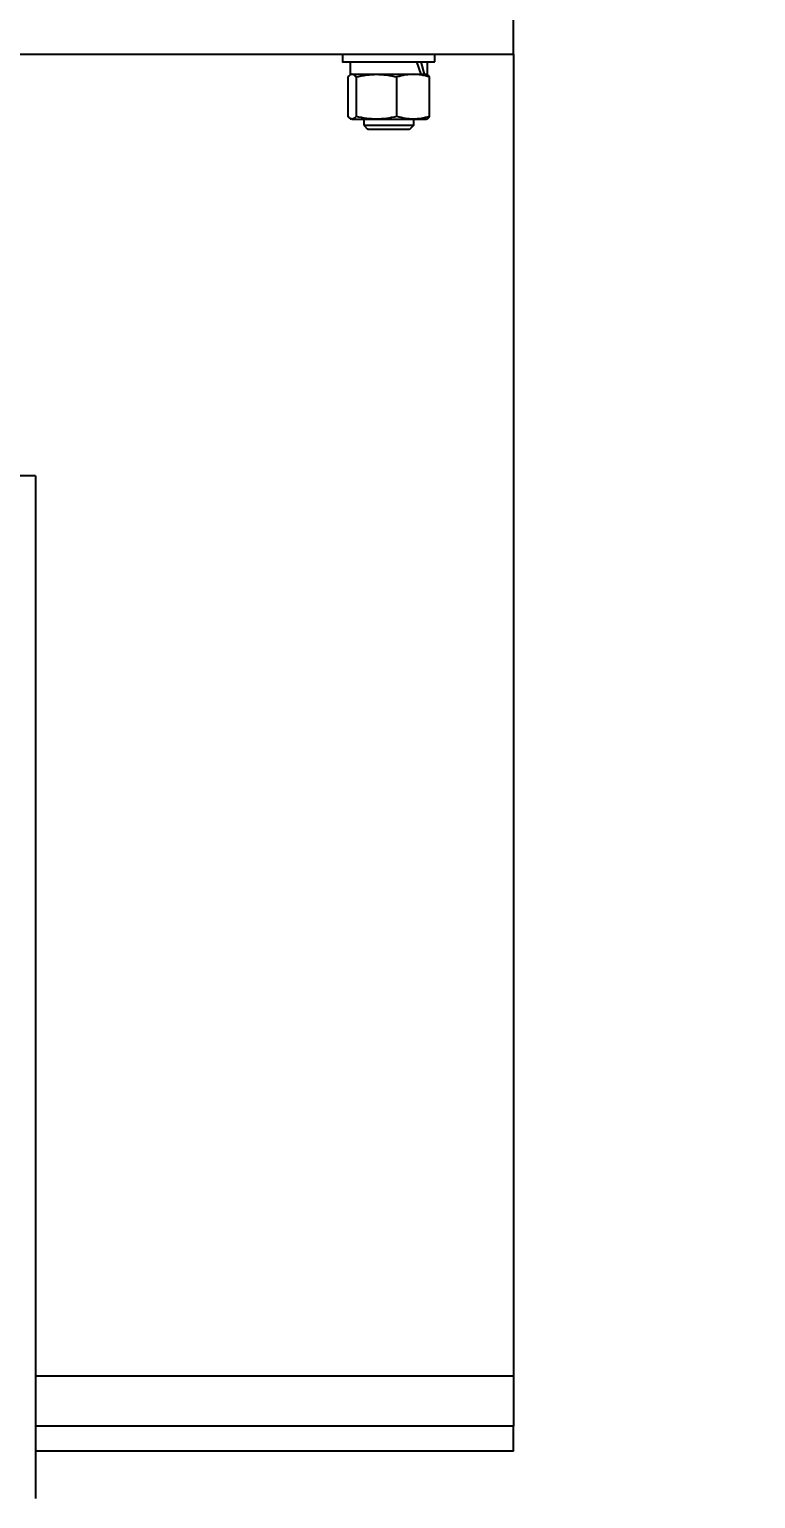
# Model space of a CAD drawing. Header units: millimetres. Extents: x 1293 to 41893, y 1011 to 26911.
# Drawn here: x 32701.8 to 32895.8, y 6676 to 7068.7 of the extents above; entities that cross this region are included whole.
import ezdxf

# ---------------------------------------------------------------- set-up
doc = ezdxf.new("R2010")
doc.units = ezdxf.units.MM
doc.header["$LTSCALE"] = 50
for name, color, linetype in [('CAPA_1', 7, 'Continuous'), ('MAQUINAS', 11, 'Continuous'), ('STRUC', 4, 'Continuous')]:
    doc.layers.add(name, color=color, linetype=linetype)
doc.styles.add('SLDTEXTSTYLE0', font='TXT', dxfattribs={"width": 0.75})
doc.dimstyles.new('SLDDIMSTYLE0', dxfattribs={"dimtxt": 100, "dimasz": 100, "dimexe": 0, "dimexo": 0.0625, "dimgap": 25, "dimtad": 2, "dimdec": 0, "dimlfac": 1.5, "dimrnd": 1e-09, "dimzin": 12, "dimdsep": 46, "dimtxsty": 'SLDTEXTSTYLE0', "dimsah": 1, "dimcen": 0.09, "dimadec": 0, "dimazin": 3, "dimtfac": 1, "dimtdec": 0, "dimtofl": 0, "dimtmove": 0, "dimatfit": 3, "dimfxl": 1, "dimfrac": 2, "dimtolj": 1, "dimtzin": 12, "dimarcsym": 0})

# ---------------------------------------------------------------- blocks, each defined once
blk = doc.blocks.new('_D_33')
at = {"layer": 'CAPA_1', "transparency": 16777216}
for p, q in [((32398.05, 7082.32), (33347.97, 7082.32)), ((33297.97, 7082.32), (33297.97, 6676.03)), ((32899.11, 6676.03), (33347.97, 6676.03))]:
    blk.add_line(p, q, dxfattribs=at)
for points in [[(33297.97, 7082.32), (33282.59, 6982.32), (33313.36, 6982.32)], [(33297.97, 6676.03), (33313.36, 6776.03), (33282.59, 6776.03)]]:
    blk.add_solid(points, dxfattribs=at)
at = {"layer": 'CAPA_1', "transparency": 16777216, "insert": (33169.07, 6768.34), "char_height": 100, "attachment_point": 1, "rotation": 90, "style": 'SLDTEXTSTYLE0'}
blk.add_mtext('609', dxfattribs=at)

msp = doc.modelspace()

# ---------------------------------------------------------------- linework, layer by layer
at = {"layer": 'MAQUINAS', "linetype": 'Continuous', "lineweight": 25}
for p, q in [((32831.1608834, 7062.0487932), (32831.1608834, 7088.7154599)), ((32600.7332879, 7062.0487932), (32831.1608834, 7062.0487932)), ((32785.4942232, 7062.0487932), (32785.4942232, 7060.0487932)), ((32810.1608899, 7060.0487932), (32810.1608899, 7062.0487932)), ((32831.1608663, 7062.0487932), (32831.1608663, 6708.7154599)), ((32787.4808899, 7060.0487932), (32787.4808899, 7056.7154599)), ((32806.4894662, 7056.7154599), (32805.2857159, 7060.0487932)), ((32806.1992476, 7056.7154599), (32807.3909049, 7056.7154599)), ((32807.3909049, 7056.7154599), (32806.4894662, 7060.0487932)), ((32808.1742232, 7056.7154599), (32808.1742232, 7060.0487932)), ((32786.9186934, 7055.9940794), (32786.9186934, 7045.4368403)), ((32789.0947828, 7055.9940794), (32789.0947828, 7045.4368403)), ((32800.003646, 7045.4368403), (32800.003646, 7055.9940794)), ((32808.7364198, 7045.4368403), (32808.7364198, 7055.9940794)), ((32787.6307831, 7044.8072169), (32787.8275566, 7044.7154599)), ((32807.8275566, 7044.7154599), (32808.0243301, 7044.8072169)), ((32791.1608899, 7044.7154599), (32791.1608899, 7043.0712766)), ((32791.1608899, 7043.0712766), (32792.1833066, 7042.0487932)), ((32803.4718066, 7042.0487932), (32804.4942232, 7043.0712766)), ((32804.4942232, 7043.0712766), (32804.4942232, 7044.7154599)), ((32831.1608834, 6708.7154599), (32703.4442232, 6708.7154599)), ((32831.1608834, 6708.7154599), (32831.1608834, 6695.3821266)), ((32831.1608834, 6695.3821266), (32703.4442232, 6695.3821266)), ((32831.1608663, 6688.7154599), (32831.1608663, 6695.3821266)), ((32831.1608663, 6688.7154599), (32703.4442232, 6688.7154599))]:
    msp.add_line(p, q, dxfattribs=at)
for points, knots in [([(32785.5060199, 7060.0487932), (32785.5021199, 7060.0487932), (32785.4239509, 7060.0487932), (32785.7122857, 7060.0487932), (32786.4003741, 7060.0487932), (32787.5809061, 7060.0487932), (32789.1409292, 7060.0487932), (32791.0385987, 7060.0487932), (32793.1961492, 7060.0487932), (32795.5319175, 7060.0487932), (32797.9559791, 7060.0487932), (32800.3745772, 7060.0487932), (32802.6973348, 7060.0487932), (32804.8253176, 7060.0487932), (32806.712868, 7060.0487932), (32807.6727175, 7060.0487932), (32808.1526422, 7060.0487932)], [0, 0, 0, 0, 0.0040231748, 0.0806367768, 0.1572503787, 0.2338639807, 0.3104775826, 0.3870911845, 0.4637047865, 0.5403183884, 0.6169319903, 0.6935455923, 0.7701591942, 0.8467727961, 0.9233863981, 1, 1, 1, 1]), ([(32788.0067381, 7056.7154599), (32787.8314369, 7056.6821123), (32787.4648186, 7056.6123704), (32787.1059608, 7056.2060926), (32786.9186934, 7055.9940794)], [0, 0, 0, 0, 0.4781570983, 1, 1, 1, 1]), ([(32787.584151, 7056.7154599), (32787.564729, 7056.7154599), (32787.507054, 7056.7154599), (32788.3130216, 7056.7154599), (32789.8436488, 7056.7154599), (32791.3935549, 7056.7154599), (32792.1685079, 7056.7154599)], [0, 0, 0, 0, 0.144745063, 0.429830042, 0.714915021, 1, 1, 1, 1]), ([(32789.0947828, 7055.9940794), (32788.9075154, 7056.2060926), (32788.5486575, 7056.6123704), (32788.1820392, 7056.6821123), (32788.0067381, 7056.7154599)], [0, 0, 0, 0, 0.5218429017, 1, 1, 1, 1]), ([(32789.0947828, 7055.9940794), (32790.0335653, 7056.2060926), (32791.8325407, 7056.6123704), (32793.6704196, 7056.6821123), (32794.5492144, 7056.7154599)], [0, 0, 0, 0, 0.5218429017, 1, 1, 1, 1]), ([(32794.5492144, 7056.7154599), (32795.4280092, 7056.6821123), (32797.2658881, 7056.6123704), (32799.0648635, 7056.2060926), (32800.003646, 7055.9940794)], [0, 0, 0, 0, 0.4781570983, 1, 1, 1, 1]), ([(32804.3700329, 7056.7154599), (32803.6665392, 7056.6821123), (32802.1952786, 7056.6123704), (32800.7551611, 7056.2060926), (32800.003646, 7055.9940794)], [0, 0, 0, 0, 0.4781570983, 1, 1, 1, 1]), ([(32808.7364198, 7055.9940794), (32807.9849047, 7056.2060926), (32806.5447872, 7056.6123704), (32805.0735266, 7056.6821123), (32804.3700329, 7056.7154599)], [0, 0, 0, 0, 0.5218429017, 1, 1, 1, 1]), ([(32807.3909049, 7056.7154599), (32807.7300265, 7056.7154599), (32808.1994627, 7056.7154599), (32808.1032148, 7056.7154599), (32808.0764966, 7056.7154599)], [0, 0, 0, 0, 0.72240192991, 1, 1, 1, 1]), ([(32808.0101513, 7056.5932964), (32808.0643536, 7056.5786953), (32808.3095261, 7056.5126507), (32808.5494994, 7056.2211419), (32808.7364198, 7055.9940794)], [0, 0, 0, 0, 0.221078434, 1, 1, 1, 1]), ([(32808.1526422, 7060.0487932), (32808.55369, 7060.0487932), (32809.3557856, 7060.0487932), (32810.033689, 7060.0487932), (32810.1113229, 7060.0487932), (32810.1490932, 7060.0487932)], [0, 0, 0, 0, 0.3392720117, 0.6785440234, 1, 1, 1, 1]), ([(32788.0067381, 7044.7154599), (32787.8314369, 7044.7488075), (32787.4648186, 7044.8185494), (32787.1059608, 7045.2248272), (32786.9186934, 7045.4368403)], [0, 0, 0, 0, 0.4781570983, 1, 1, 1, 1]), ([(32789.0947828, 7045.4368403), (32788.9075154, 7045.2248272), (32788.5486575, 7044.8185494), (32788.1820392, 7044.7488075), (32788.0067381, 7044.7154599)], [0, 0, 0, 0, 0.5218429017, 1, 1, 1, 1]), ([(32794.5492144, 7044.7154599), (32793.6704196, 7044.7488075), (32791.8325407, 7044.8185494), (32790.0335653, 7045.2248272), (32789.0947828, 7045.4368403)], [0, 0, 0, 0, 0.4781570983, 1, 1, 1, 1]), ([(32800.003646, 7045.4368403), (32799.0648635, 7045.2248272), (32797.2658881, 7044.8185494), (32795.4280092, 7044.7488075), (32794.5492144, 7044.7154599)], [0, 0, 0, 0, 0.5218429017, 1, 1, 1, 1]), ([(32804.3700329, 7044.7154599), (32803.6665392, 7044.7488075), (32802.1952786, 7044.8185494), (32800.7551611, 7045.2248272), (32800.003646, 7045.4368403)], [0, 0, 0, 0, 0.47815709833, 1, 1, 1, 1]), ([(32808.7364198, 7045.4368403), (32807.9849047, 7045.2248272), (32806.5447872, 7044.8185494), (32805.0735266, 7044.7488075), (32804.3700329, 7044.7154599)], [0, 0, 0, 0, 0.5218429017, 1, 1, 1, 1]), ([(32808.0101513, 7044.8376234), (32808.0643536, 7044.8522244), (32808.3095261, 7044.9182691), (32808.5494994, 7045.2097779), (32808.7364198, 7045.4368403)], [0, 0, 0, 0, 0.221078434, 1, 1, 1, 1]), ([(32791.1644632, 7043.0712766), (32791.1864019, 7043.0712766), (32791.2309278, 7043.0712766), (32791.6175357, 7043.0712766), (32792.2268634, 7043.0712766), (32793.0564453, 7043.0712766), (32794.0689509, 7043.0712766), (32795.2225848, 7043.0712766), (32796.0675315, 7043.0712766), (32796.4900049, 7043.0712766)], [0, 0, 0, 0, 0.1393269072, 0.2827724226, 0.4262179381, 0.5696634536, 0.7131089691, 0.8565544845, 1, 1, 1, 1]), ([(32792.2916673, 7042.0487932), (32792.2698147, 7042.0487932), (32792.2029524, 7042.0487932), (32793.0232662, 7042.0487932), (32794.5750584, 7042.0487932), (32796.6682652, 7042.0487932), (32798.9226919, 7042.0487932), (32801.0252296, 7042.0487932), (32802.5968805, 7042.0487932), (32803.4409195, 7042.0487932), (32803.3830909, 7042.0487932), (32803.3634459, 7042.0487932)], [0, 0, 0, 0, 0.0606885964, 0.1856885964, 0.3106885964, 0.4356885964, 0.5606885964, 0.6856885964, 0.8106885964, 0.9356885964, 1, 1, 1, 1]), ([(32796.4900049, 7043.0712766), (32796.92244, 7043.0712766), (32797.7873104, 7043.0712766), (32799.0999252, 7043.0712766), (32800.3599944, 7043.0712766), (32801.5235774, 7043.0712766), (32802.5454378, 7043.0712766), (32803.3839053, 7043.0712766), (32804.0168811, 7043.0712766), (32804.3819496, 7043.0712766), (32804.5343542, 7043.0712766), (32804.4918366, 7043.0712766), (32804.4906499, 7043.0712766)], [0, 0, 0, 0, 0.1107577692, 0.2215155383, 0.3322733075, 0.4430310766, 0.5537888458, 0.6645466149, 0.7753043841, 0.8860621533, 0.9968199224, 1, 1, 1, 1]), ([(32804.3700329, 7044.7154599), (32804.9893293, 7044.7154599), (32806.227922, 7044.7154599), (32807.3452857, 7044.7154599), (32807.8724794, 7044.7154599), (32807.7794277, 7044.7154599), (32807.7593398, 7044.7154599)], [0, 0, 0, 0, 0.3053143797, 0.6106287595, 0.9159431392, 1, 1, 1, 1])]:
    msp.add_open_spline(points, degree=3, knots=knots, dxfattribs=at)
for points in [[(32792.1685079, 7056.7154599), (32792.7564869, 7056.7154599), (32793.932445, 7056.7154599), (32795.9043103, 7056.7154599), (32797.9345936, 7056.7154599), (32799.9644876, 7056.7154599), (32801.9128555, 7056.7154599), (32803.698124, 7056.7154599), (32805.2816091, 7056.7154599), (32806.0868472, 7056.7154599), (32806.4894662, 7056.7154599)], [(32788.0067381, 7044.7154599), (32788.2361116, 7044.7154599), (32788.6948586, 7044.7154599), (32790.1886163, 7044.7154599), (32792.1391919, 7044.7154599), (32793.7458736, 7044.7154599), (32794.5492144, 7044.7154599)], [(32794.5492144, 7044.7154599), (32795.3958233, 7044.7154599), (32797.089041, 7044.7154599), (32799.7310775, 7044.7154599), (32802.259281, 7044.7154599), (32803.6664489, 7044.7154599), (32804.3700329, 7044.7154599)]]:
    msp.add_open_spline(points, degree=3, dxfattribs=at)
at = {"layer": 'STRUC', "linetype": 'Continuous', "lineweight": 25}
for q in [(32697.0942232, 6949.3487932), (32703.4442232, 6676.0314599)]:
    msp.add_line((32703.4442232, 6949.3487932), q, dxfattribs=at)

# ---------------------------------------------------------------- dimensions: what is measured, and where the dimension line sits
at = {"layer": 'CAPA_1'}
dim = msp.add_linear_dim(base=(33297.9717979, 6676.0314599), p1=(32334.5488858, 7082.3240911), p2=(32835.610707, 6676.0314599), angle=90, dimstyle='SLDDIMSTYLE0', dxfattribs=at)
dim.commit()
dim.dimension.update_dxf_attribs({"geometry": '_D_33', "text_midpoint": (33297.9717979, 6879.1777755), "dimtype": 160})

doc.saveas('drawing.dxf')
